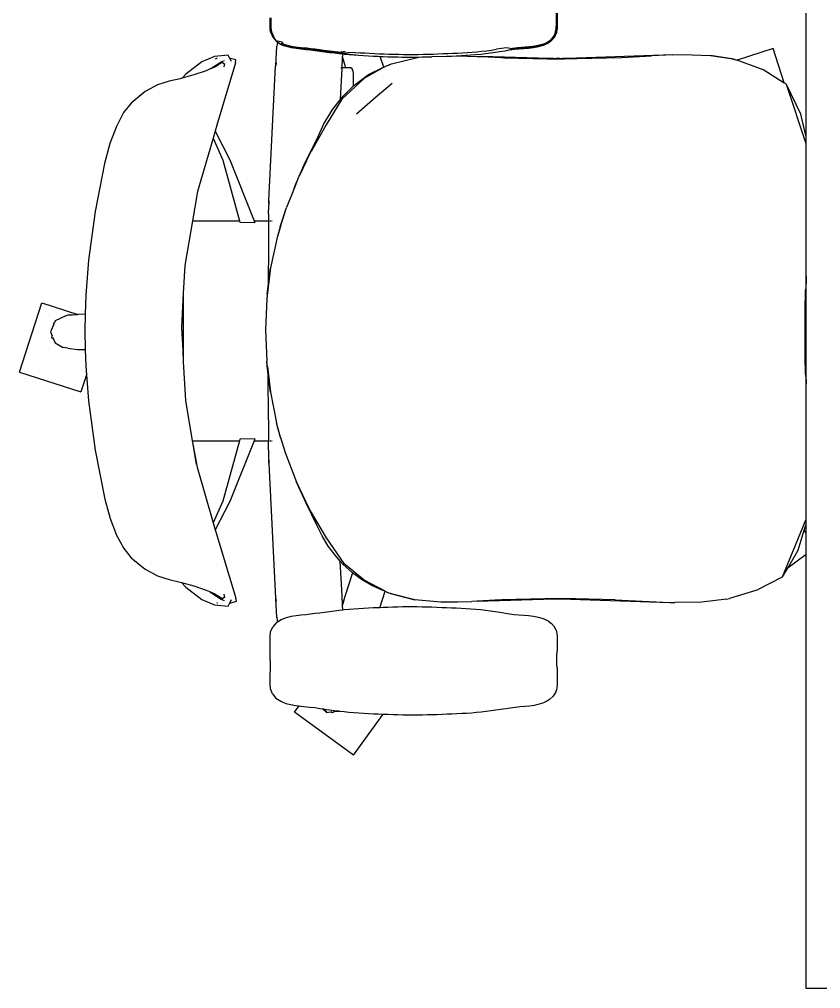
# Model space of a CAD drawing. Header units: metres. Extents: x 428 to 3974, y -4076 to 3914.
# Drawn here: x 1092.1 to 1092.801, y -3844.91 to -3844.062 of the extents above; entities that cross this region are included whole.
import ezdxf

# ---------------------------------------------------------------- set-up
doc = ezdxf.new("R2010")
doc.units = ezdxf.units.M
doc.header["$MEASUREMENT"] = 0
doc.layers.add('Edges', color=7, linetype='Continuous')

msp = doc.modelspace()

# ---------------------------------------------------------------- linework, layer by layer
at = {"layer": 'Edges'}
for p, q in [((1092.78852, -3844.16485), (1092.78852, -3843.77041)), ((1092.56988, -3844.06342), (1092.56985, -3844.05604)), ((1092.57045, -3844.05603), (1092.57048, -3844.06339)), ((1092.31938, -3844.06581), (1092.31939, -3844.06469)), ((1092.31943, -3844.06945), (1092.31938, -3844.06581)), ((1092.31939, -3844.06469), (1092.31942, -3844.06081)), ((1092.32004, -3844.06471), (1092.32002, -3844.06583)), ((1092.32002, -3844.06583), (1092.32008, -3844.06942)), ((1092.32007, -3844.06083), (1092.32004, -3844.06471)), ((1092.56983, -3844.07019), (1092.56991, -3844.06576)), ((1092.5699, -3844.06459), (1092.56988, -3844.06342)), ((1092.56991, -3844.06576), (1092.5699, -3844.06459)), ((1092.57042, -3844.07024), (1092.57052, -3844.06573)), ((1092.57048, -3844.06339), (1092.5705, -3844.06456)), ((1092.57048, -3844.06339), (1092.57062, -3844.06568)), ((1092.5705, -3844.06456), (1092.57052, -3844.06573)), ((1092.57062, -3844.06568), (1092.57052, -3844.07023)), ((1092.31995, -3844.07327), (1092.31943, -3844.06945)), ((1092.3198, -3844.07333), (1092.31943, -3844.06945)), ((1092.3198, -3844.07333), (1092.32076, -3844.07563)), ((1092.31995, -3844.07327), (1092.32175, -3844.07754)), ((1092.32008, -3844.06942), (1092.32057, -3844.07309)), ((1092.32057, -3844.07309), (1092.32227, -3844.07713)), ((1092.32076, -3844.07563), (1092.32165, -3844.07774)), ((1092.32175, -3844.07754), (1092.32463, -3844.08097)), ((1092.32463, -3844.08097), (1092.32227, -3844.07713)), ((1092.5654, -3844.07978), (1092.56747, -3844.07729)), ((1092.56571, -3844.08039), (1092.56795, -3844.0777)), ((1092.56747, -3844.07729), (1092.56827, -3844.07594)), ((1092.56881, -3844.07625), (1092.56795, -3844.0777)), ((1092.56798, -3844.0779), (1092.56881, -3844.07625)), ((1092.56827, -3844.07594), (1092.5689, -3844.07457)), ((1092.56947, -3844.0748), (1092.56881, -3844.07625)), ((1092.56881, -3844.07625), (1092.56956, -3844.07489)), ((1092.5689, -3844.07457), (1092.56983, -3844.07019)), ((1092.56947, -3844.0748), (1092.57042, -3844.07024)), ((1092.57052, -3844.07023), (1092.56956, -3844.07489)), ((1092.32165, -3844.07774), (1092.32485, -3844.0814)), ((1092.32431, -3844.10208), (1092.32514, -3844.08567)), ((1092.32463, -3844.08097), (1092.32908, -3844.08397)), ((1092.32992, -3844.08206), (1092.32463, -3844.08097)), ((1092.32485, -3844.0814), (1092.32572, -3844.08193)), ((1092.32572, -3844.08193), (1092.32514, -3844.08567)), ((1092.32572, -3844.08193), (1092.32908, -3844.08397)), ((1092.32992, -3844.08206), (1092.32908, -3844.08397)), ((1092.32908, -3844.08397), (1092.33109, -3844.08487)), ((1092.32908, -3844.08397), (1092.33097, -3844.08448)), ((1092.33112, -3844.08374), (1092.32992, -3844.08206)), ((1092.33097, -3844.08448), (1092.33112, -3844.08374)), ((1092.33097, -3844.08448), (1092.33763, -3844.0863)), ((1092.33109, -3844.08487), (1092.3334, -3844.08568)), ((1092.33112, -3844.08374), (1092.33766, -3844.08553)), ((1092.3334, -3844.08568), (1092.33776, -3844.08676)), ((1092.33766, -3844.08553), (1092.33959, -3844.08586)), ((1092.33959, -3844.08586), (1092.34151, -3844.08612)), ((1092.34151, -3844.08612), (1092.34649, -3844.08666)), ((1092.53588, -3844.08675), (1092.54243, -3844.08616)), ((1092.54243, -3844.08616), (1092.54435, -3844.08601)), ((1092.54435, -3844.08601), (1092.54627, -3844.08587)), ((1092.55129, -3844.08608), (1092.5462, -3844.08666)), ((1092.54627, -3844.08587), (1092.5513, -3844.0853)), ((1092.54983, -3844.08674), (1092.55424, -3844.08589)), ((1092.55641, -3844.08496), (1092.55129, -3844.08608)), ((1092.5513, -3844.0853), (1092.55634, -3844.08421)), ((1092.55424, -3844.08589), (1092.55857, -3844.0846)), ((1092.55634, -3844.08421), (1092.55973, -3844.08309)), ((1092.55988, -3844.08382), (1092.55641, -3844.08496)), ((1092.55857, -3844.0846), (1092.56303, -3844.08269)), ((1092.55973, -3844.08309), (1092.56296, -3844.08161)), ((1092.56315, -3844.08232), (1092.55988, -3844.08382)), ((1092.56296, -3844.08161), (1092.5654, -3844.07978)), ((1092.56564, -3844.08071), (1092.56303, -3844.08269)), ((1092.56315, -3844.08232), (1092.56571, -3844.08039)), ((1092.56798, -3844.0779), (1092.56564, -3844.08071)), ((1092.2707, -3844.09464), (1092.25973, -3844.09922)), ((1092.28256, -3844.09353), (1092.2707, -3844.09464)), ((1092.28422, -3844.0964), (1092.28256, -3844.09353)), ((1092.33958, -3844.08663), (1092.33763, -3844.0863)), ((1092.33776, -3844.08676), (1092.34207, -3844.08743)), ((1092.34152, -3844.0869), (1092.33958, -3844.08663)), ((1092.34652, -3844.08745), (1092.34152, -3844.0869)), ((1092.34207, -3844.08743), (1092.34631, -3844.08791)), ((1092.34631, -3844.08791), (1092.35052, -3844.08833)), ((1092.34649, -3844.08666), (1092.35148, -3844.08714)), ((1092.3515, -3844.08793), (1092.34652, -3844.08745)), ((1092.35052, -3844.08833), (1092.3547, -3844.08875)), ((1092.35148, -3844.08714), (1092.35495, -3844.0875)), ((1092.35496, -3844.08829), (1092.3515, -3844.08793)), ((1092.3547, -3844.08875), (1092.35885, -3844.08924)), ((1092.35495, -3844.0875), (1092.35841, -3844.08792)), ((1092.35841, -3844.08871), (1092.35496, -3844.08829)), ((1092.35841, -3844.08792), (1092.36245, -3844.08847)), ((1092.36243, -3844.08925), (1092.35841, -3844.08871)), ((1092.35885, -3844.08924), (1092.36302, -3844.0898)), ((1092.36649, -3844.08981), (1092.36243, -3844.08925)), ((1092.36245, -3844.08847), (1092.36651, -3844.08903)), ((1092.36302, -3844.0898), (1092.36721, -3844.09038)), ((1092.37383, -3844.0908), (1092.36649, -3844.08981)), ((1092.36651, -3844.08903), (1092.37386, -3844.09003)), ((1092.36721, -3844.09038), (1092.37143, -3844.09096)), ((1092.37143, -3844.09096), (1092.37567, -3844.09152)), ((1092.38121, -3844.09172), (1092.37383, -3844.0908)), ((1092.37386, -3844.09003), (1092.38124, -3844.09094)), ((1092.37567, -3844.09152), (1092.37992, -3844.09204)), ((1092.37992, -3844.09204), (1092.38277, -3844.09236)), ((1092.39357, -3844.09098), (1092.38121, -3844.09172)), ((1092.38121, -3844.09172), (1092.39696, -3844.09357)), ((1092.385, -3844.09025), (1092.38124, -3844.09094)), ((1092.38262, -3844.0956), (1092.38266, -3844.09462)), ((1092.38277, -3844.09236), (1092.38266, -3844.09462)), ((1092.38277, -3844.09236), (1092.38418, -3844.09252)), ((1092.38418, -3844.09252), (1092.38844, -3844.09294)), ((1092.38844, -3844.09294), (1092.3927, -3844.09328)), ((1092.3927, -3844.09328), (1092.39696, -3844.09357)), ((1092.39357, -3844.09098), (1092.39784, -3844.09127)), ((1092.39696, -3844.09357), (1092.40121, -3844.09382)), ((1092.39784, -3844.09127), (1092.40212, -3844.09152)), ((1092.40121, -3844.09382), (1092.40547, -3844.09405)), ((1092.40212, -3844.09152), (1092.40638, -3844.09174)), ((1092.40547, -3844.09405), (1092.40972, -3844.09426)), ((1092.40638, -3844.09174), (1092.41064, -3844.09194)), ((1092.40972, -3844.09426), (1092.41398, -3844.09444)), ((1092.41064, -3844.09194), (1092.41489, -3844.09212)), ((1092.41398, -3844.09444), (1092.41567, -3844.09451)), ((1092.41489, -3844.09212), (1092.41914, -3844.09228)), ((1092.41881, -3844.10384), (1092.41567, -3844.09451)), ((1092.41567, -3844.09451), (1092.4158, -3844.09451)), ((1092.41892, -3844.10381), (1092.4158, -3844.09451)), ((1092.4158, -3844.09451), (1092.41824, -3844.09461)), ((1092.41824, -3844.09461), (1092.42251, -3844.09476)), ((1092.41914, -3844.09228), (1092.42339, -3844.09243)), ((1092.42339, -3844.09243), (1092.42763, -3844.09256)), ((1092.42763, -3844.09256), (1092.43189, -3844.09266)), ((1092.43189, -3844.09266), (1092.43615, -3844.09273)), ((1092.43615, -3844.09273), (1092.44043, -3844.09277)), ((1092.44043, -3844.09277), (1092.44472, -3844.09276)), ((1092.44472, -3844.09276), (1092.44902, -3844.09273)), ((1092.44902, -3844.09273), (1092.45333, -3844.09265)), ((1092.45333, -3844.09265), (1092.45765, -3844.09255)), ((1092.45765, -3844.09255), (1092.46197, -3844.09242)), ((1092.46952, -3844.09449), (1092.46099, -3844.0948)), ((1092.46197, -3844.09242), (1092.46628, -3844.09227)), ((1092.46628, -3844.09227), (1092.47059, -3844.0921)), ((1092.46952, -3844.09449), (1092.47377, -3844.09433)), ((1092.47059, -3844.0921), (1092.47487, -3844.09193)), ((1092.47377, -3844.09433), (1092.47803, -3844.09416)), ((1092.47487, -3844.09193), (1092.47915, -3844.09175)), ((1092.47803, -3844.09416), (1092.48228, -3844.09397)), ((1092.47915, -3844.09175), (1092.4834, -3844.09156)), ((1092.48228, -3844.09397), (1092.48371, -3844.09389)), ((1092.4834, -3844.09156), (1092.48764, -3844.09135)), ((1092.48371, -3844.09389), (1092.48654, -3844.09375)), ((1092.48371, -3844.09389), (1092.50062, -3844.09446)), ((1092.48654, -3844.09375), (1092.49081, -3844.09352)), ((1092.48764, -3844.09135), (1092.49187, -3844.09111)), ((1092.49081, -3844.09352), (1092.49509, -3844.09325)), ((1092.49187, -3844.09111), (1092.4961, -3844.09082)), ((1092.49509, -3844.09325), (1092.49937, -3844.09292)), ((1092.4961, -3844.09082), (1092.50034, -3844.09047)), ((1092.49937, -3844.09292), (1092.50363, -3844.09249)), ((1092.50034, -3844.09047), (1092.5046, -3844.09004)), ((1092.50062, -3844.09446), (1092.50453, -3844.09465)), ((1092.50363, -3844.09249), (1092.50788, -3844.09199)), ((1092.50453, -3844.09465), (1092.52699, -3844.09574)), ((1092.56398, -3844.09638), (1092.50453, -3844.09465)), ((1092.5046, -3844.09004), (1092.50889, -3844.08954)), ((1092.50788, -3844.09199), (1092.51211, -3844.09142)), ((1092.50889, -3844.08954), (1092.5132, -3844.08896)), ((1092.51211, -3844.09142), (1092.51632, -3844.09081)), ((1092.5132, -3844.08896), (1092.51753, -3844.08831)), ((1092.51632, -3844.09081), (1092.52051, -3844.09018)), ((1092.52624, -3844.08695), (1092.51753, -3844.08831)), ((1092.52051, -3844.09018), (1092.52469, -3844.08953)), ((1092.52469, -3844.08953), (1092.52935, -3844.08836)), ((1092.52469, -3844.08953), (1092.52884, -3844.08889)), ((1092.52935, -3844.08758), (1092.52624, -3844.08695)), ((1092.52884, -3844.08889), (1092.53299, -3844.08832)), ((1092.52935, -3844.08758), (1092.53588, -3844.08675)), ((1092.53585, -3844.08753), (1092.52935, -3844.08836)), ((1092.53299, -3844.08832), (1092.53715, -3844.08788)), ((1092.54237, -3844.08694), (1092.53585, -3844.08753)), ((1092.53715, -3844.08788), (1092.54132, -3844.08752)), ((1092.54132, -3844.08752), (1092.54552, -3844.08721)), ((1092.54429, -3844.0868), (1092.54237, -3844.08694)), ((1092.5462, -3844.08666), (1092.54429, -3844.0868)), ((1092.54552, -3844.08721), (1092.54983, -3844.08674)), ((1092.67179, -3844.09309), (1092.5789, -3844.09642)), ((1092.62681, -3844.09545), (1092.65325, -3844.09401)), ((1092.67179, -3844.09309), (1092.65325, -3844.09401)), ((1092.67179, -3844.09309), (1092.68068, -3844.0929)), ((1092.68068, -3844.0929), (1092.70468, -3844.0937)), ((1092.7251, -3844.09706), (1092.70468, -3844.0937)), ((1092.70468, -3844.0937), (1092.72255, -3844.09638)), ((1092.75955, -3844.08753), (1092.72819, -3844.09773)), ((1092.76934, -3844.11762), (1092.75955, -3844.08753)), ((1092.25973, -3844.09922), (1092.24567, -3844.11002)), ((1092.26757, -3844.10521), (1092.27188, -3844.10214)), ((1092.26757, -3844.10521), (1092.2716, -3844.10253)), ((1092.27121, -3844.1031), (1092.26799, -3844.10503)), ((1092.27121, -3844.1031), (1092.27068, -3844.10385)), ((1092.27667, -3844.09982), (1092.27121, -3844.1031)), ((1092.27245, -3844.0964), (1092.27131, -3844.09688)), ((1092.2716, -3844.10253), (1092.27643, -3844.09932)), ((1092.27188, -3844.10214), (1092.2716, -3844.10253)), ((1092.27677, -3844.10002), (1092.27185, -3844.10334)), ((1092.27316, -3844.0964), (1092.27245, -3844.0964)), ((1092.28908, -3844.10002), (1092.27271, -3844.15474)), ((1092.27643, -3844.09932), (1092.27956, -3844.09808)), ((1092.27643, -3844.09932), (1092.27698, -3844.09963)), ((1092.27667, -3844.09982), (1092.2768, -3844.09976)), ((1092.27698, -3844.09963), (1092.2768, -3844.09976)), ((1092.27698, -3844.09963), (1092.27935, -3844.1009)), ((1092.27935, -3844.1009), (1092.27892, -3844.1036)), ((1092.28476, -3844.0964), (1092.28422, -3844.0964)), ((1092.28534, -3844.09834), (1092.28422, -3844.0964)), ((1092.28937, -3844.09752), (1092.28476, -3844.0964)), ((1092.28544, -3844.09909), (1092.28534, -3844.09834)), ((1092.28908, -3844.10002), (1092.28937, -3844.09752)), ((1092.31827, -3844.22053), (1092.32423, -3844.10266)), ((1092.32431, -3844.10208), (1092.32423, -3844.10266)), ((1092.32426, -3844.10306), (1092.32431, -3844.10208)), ((1092.32457, -3844.1008), (1092.32438, -3844.10216)), ((1092.32459, -3844.10012), (1092.32442, -3844.1013)), ((1092.3823, -3844.10437), (1092.38262, -3844.0956)), ((1092.38238, -3844.09482), (1092.38262, -3844.0956)), ((1092.38262, -3844.0956), (1092.38533, -3844.10428)), ((1092.42149, -3844.10271), (1092.42013, -3844.10347)), ((1092.42149, -3844.10271), (1092.42307, -3844.10204)), ((1092.42251, -3844.09476), (1092.42678, -3844.09489)), ((1092.42307, -3844.10204), (1092.42378, -3844.10165)), ((1092.42307, -3844.10204), (1092.4235, -3844.10186)), ((1092.4235, -3844.10186), (1092.42412, -3844.10159)), ((1092.4235, -3844.10186), (1092.42378, -3844.10165)), ((1092.42378, -3844.10165), (1092.42572, -3844.10091)), ((1092.42378, -3844.10165), (1092.42412, -3844.10159)), ((1092.42412, -3844.10159), (1092.42572, -3844.10091)), ((1092.42572, -3844.10091), (1092.44962, -3844.09507)), ((1092.42678, -3844.09489), (1092.43105, -3844.095)), ((1092.43105, -3844.095), (1092.43533, -3844.09508)), ((1092.43533, -3844.09508), (1092.4396, -3844.09512)), ((1092.4396, -3844.09512), (1092.44388, -3844.09512)), ((1092.44388, -3844.09512), (1092.44816, -3844.09509)), ((1092.44816, -3844.09509), (1092.44962, -3844.09507)), ((1092.44962, -3844.09507), (1092.45244, -3844.09503)), ((1092.45244, -3844.09503), (1092.45672, -3844.09493)), ((1092.45672, -3844.09493), (1092.46099, -3844.0948)), ((1092.52458, -3844.09578), (1092.56157, -3844.09652)), ((1092.56157, -3844.09652), (1092.57475, -3844.09678)), ((1092.56157, -3844.09652), (1092.5712, -3844.09659)), ((1092.56398, -3844.09638), (1092.56414, -3844.09638)), ((1092.56414, -3844.09638), (1092.5698, -3844.09638)), ((1092.56738, -3844.09648), (1092.56414, -3844.09638)), ((1092.56738, -3844.09648), (1092.57277, -3844.09641)), ((1092.5712, -3844.09659), (1092.56738, -3844.09648)), ((1092.57277, -3844.09641), (1092.5698, -3844.09638)), ((1092.5712, -3844.09659), (1092.57357, -3844.09661)), ((1092.57277, -3844.09641), (1092.57535, -3844.09638)), ((1092.57759, -3844.09646), (1092.57357, -3844.09661)), ((1092.57357, -3844.09661), (1092.57696, -3844.09663)), ((1092.57475, -3844.09678), (1092.62709, -3844.09558)), ((1092.57535, -3844.09638), (1092.57874, -3844.09641)), ((1092.57759, -3844.09646), (1092.57535, -3844.09638)), ((1092.57874, -3844.09641), (1092.57759, -3844.09646)), ((1092.57874, -3844.09641), (1092.5789, -3844.09642)), ((1092.72255, -3844.09638), (1092.72819, -3844.09773)), ((1092.7251, -3844.09706), (1092.72819, -3844.09773)), ((1092.72819, -3844.09773), (1092.72929, -3844.098)), ((1092.72929, -3844.098), (1092.75138, -3844.10635)), ((1092.24567, -3844.11002), (1092.24231, -3844.11354)), ((1092.25252, -3844.11077), (1092.24231, -3844.11354)), ((1092.26335, -3844.10707), (1092.25252, -3844.11077)), ((1092.26757, -3844.10521), (1092.26335, -3844.10707)), ((1092.26799, -3844.10503), (1092.26757, -3844.10521)), ((1092.27068, -3844.10385), (1092.26799, -3844.10503)), ((1092.27185, -3844.10334), (1092.27068, -3844.10385)), ((1092.38089, -3844.13228), (1092.38229, -3844.1047)), ((1092.38134, -3844.10437), (1092.3817, -3844.10437)), ((1092.38206, -3844.10437), (1092.3823, -3844.10437)), ((1092.38229, -3844.1047), (1092.3823, -3844.10437)), ((1092.38536, -3844.10437), (1092.3823, -3844.10437)), ((1092.38533, -3844.10428), (1092.38536, -3844.10437)), ((1092.38724, -3844.10437), (1092.38536, -3844.10437)), ((1092.38536, -3844.10437), (1092.38539, -3844.10445)), ((1092.38989, -3844.10445), (1092.38724, -3844.10437)), ((1092.39114, -3844.10543), (1092.38989, -3844.10445)), ((1092.39201, -3844.10729), (1092.39114, -3844.10543)), ((1092.39233, -3844.10967), (1092.39201, -3844.10729)), ((1092.39232, -3844.11206), (1092.39233, -3844.10967)), ((1092.39369, -3844.11902), (1092.40546, -3844.11042)), ((1092.42013, -3844.10347), (1092.4021, -3844.1135)), ((1092.40546, -3844.11042), (1092.41848, -3844.10391)), ((1092.41848, -3844.10391), (1092.41881, -3844.10384)), ((1092.41881, -3844.10384), (1092.41892, -3844.10381)), ((1092.41892, -3844.10381), (1092.42013, -3844.10347)), ((1092.75138, -3844.10635), (1092.76934, -3844.11762)), ((1092.22093, -3844.11949), (1092.21, -3844.12533)), ((1092.23096, -3844.11625), (1092.22093, -3844.11949)), ((1092.2406, -3844.114), (1092.23096, -3844.11625)), ((1092.24231, -3844.11354), (1092.2406, -3844.114)), ((1092.4021, -3844.1135), (1092.38216, -3844.13205)), ((1092.39232, -3844.12037), (1092.39232, -3844.11206)), ((1092.39232, -3844.12037), (1092.39369, -3844.11902)), ((1092.42629, -3844.11813), (1092.41135, -3844.13064)), ((1092.76934, -3844.11762), (1092.77122, -3844.11881)), ((1092.77133, -3844.11911), (1092.77122, -3844.11881)), ((1092.78852, -3844.17091), (1092.77133, -3844.11911)), ((1092.78366, -3844.1452), (1092.77133, -3844.11911)), ((1092.21, -3844.12533), (1092.19768, -3844.13535)), ((1092.38324, -3844.12928), (1092.39232, -3844.12037)), ((1092.19768, -3844.13535), (1092.19115, -3844.14369)), ((1092.38216, -3844.13205), (1092.36829, -3844.15447)), ((1092.3742, -3844.14079), (1092.38089, -3844.13228)), ((1092.38089, -3844.13228), (1092.38324, -3844.12928)), ((1092.41135, -3844.13064), (1092.39491, -3844.145)), ((1092.19115, -3844.14369), (1092.18481, -3844.15578)), ((1092.36645, -3844.15353), (1092.3742, -3844.14079)), ((1092.78852, -3844.16485), (1092.78366, -3844.1452)), ((1092.3602, -3844.16713), (1092.36645, -3844.15353)), ((1092.18481, -3844.15578), (1092.17909, -3844.17086)), ((1092.27119, -3844.16001), (1092.26944, -3844.16607)), ((1092.27271, -3844.15474), (1092.27119, -3844.16001)), ((1092.27119, -3844.16001), (1092.28402, -3844.18502)), ((1092.36829, -3844.15447), (1092.35537, -3844.17767)), ((1092.17909, -3844.17086), (1092.17444, -3844.18818)), ((1092.26944, -3844.16607), (1092.25596, -3844.21287)), ((1092.26944, -3844.16607), (1092.278, -3844.18534)), ((1092.35034, -3844.18674), (1092.3602, -3844.16713)), ((1092.78852, -3844.17091), (1092.78852, -3844.16485)), ((1092.78852, -3844.2868), (1092.78852, -3844.17091)), ((1092.35124, -3844.18601), (1092.35537, -3844.17767)), ((1092.35132, -3844.1856), (1092.35537, -3844.17767)), ((1092.278, -3844.18534), (1092.29253, -3844.23844)), ((1092.28402, -3844.18502), (1092.30541, -3844.23845)), ((1092.3448, -3844.19941), (1092.35132, -3844.1856)), ((1092.35124, -3844.18601), (1092.3448, -3844.19941)), ((1092.3448, -3844.19941), (1092.35034, -3844.18674)), ((1092.17444, -3844.18818), (1092.16623, -3844.23022)), ((1092.34276, -3844.20407), (1092.34029, -3844.21023)), ((1092.34156, -3844.20682), (1092.34276, -3844.20407)), ((1092.34368, -3844.20178), (1092.34276, -3844.20407)), ((1092.34368, -3844.20178), (1092.3448, -3844.19941)), ((1092.25596, -3844.21287), (1092.25152, -3844.23844)), ((1092.34029, -3844.21023), (1092.33361, -3844.22689)), ((1092.34029, -3844.21023), (1092.34156, -3844.20682)), ((1092.31826, -3844.22091), (1092.31813, -3844.22351)), ((1092.31819, -3844.22334), (1092.31826, -3844.22091)), ((1092.31826, -3844.22091), (1092.31827, -3844.22077)), ((1092.31827, -3844.22053), (1092.31827, -3844.22077)), ((1092.16623, -3844.23022), (1092.16038, -3844.27273)), ((1092.31799, -3844.23233), (1092.31802, -3844.2293)), ((1092.31804, -3844.22783), (1092.31802, -3844.2293)), ((1092.31806, -3844.22638), (1092.31804, -3844.22783)), ((1092.31809, -3844.22497), (1092.31806, -3844.22638)), ((1092.31813, -3844.22351), (1092.31809, -3844.22497)), ((1092.32812, -3844.2437), (1092.33361, -3844.22689)), ((1092.32834, -3844.24334), (1092.33361, -3844.22689)), ((1092.25152, -3844.23844), (1092.24472, -3844.27756)), ((1092.25152, -3844.23844), (1092.29253, -3844.23844)), ((1092.29253, -3844.23844), (1092.29285, -3844.23963)), ((1092.30541, -3844.23845), (1092.30599, -3844.23991)), ((1092.30541, -3844.23845), (1092.31795, -3844.23845)), ((1092.31795, -3844.23845), (1092.3179, -3844.24613)), ((1092.31799, -3844.23233), (1092.31795, -3844.23845)), ((1092.31795, -3844.23845), (1092.318, -3844.23845)), ((1092.31805, -3844.23845), (1092.31813, -3844.23845)), ((1092.31818, -3844.23845), (1092.31826, -3844.23845)), ((1092.31831, -3844.23845), (1092.31888, -3844.23845)), ((1092.31935, -3844.23845), (1092.32018, -3844.23845)), ((1092.32086, -3844.23845), (1092.32111, -3844.23845)), ((1092.29285, -3844.23963), (1092.30599, -3844.23991)), ((1092.3179, -3844.24613), (1092.31783, -3844.25878)), ((1092.32834, -3844.24334), (1092.32558, -3844.25287)), ((1092.32812, -3844.2437), (1092.32558, -3844.25287)), ((1092.32558, -3844.25287), (1092.31981, -3844.27958)), ((1092.31783, -3844.25878), (1092.31773, -3844.29562)), ((1092.16038, -3844.27273), (1092.15798, -3844.30353)), ((1092.24472, -3844.27756), (1092.24342, -3844.30161)), ((1092.31981, -3844.27958), (1092.31679, -3844.30367)), ((1092.31773, -3844.29562), (1092.31981, -3844.27958)), ((1092.7885, -3844.28695), (1092.78814, -3844.29657)), ((1092.7885, -3844.28695), (1092.78852, -3844.2868)), ((1092.78852, -3844.28991), (1092.7885, -3844.28695)), ((1092.31682, -3844.30264), (1092.31773, -3844.29562)), ((1092.78852, -3844.29132), (1092.78797, -3844.30092)), ((1092.78814, -3844.29657), (1092.78801, -3844.29879)), ((1092.78852, -3844.28991), (1092.78814, -3844.29657)), ((1092.78852, -3844.29132), (1092.78852, -3844.28991)), ((1092.78852, -3844.37962), (1092.78852, -3844.29132)), ((1092.15798, -3844.30353), (1092.15755, -3844.32012)), ((1092.24342, -3844.30161), (1092.24245, -3844.31948)), ((1092.24342, -3844.30161), (1092.24342, -3844.31947)), ((1092.31645, -3844.30669), (1092.3154, -3844.33395)), ((1092.31682, -3844.30264), (1092.31645, -3844.30669)), ((1092.31679, -3844.30367), (1092.31645, -3844.30669)), ((1092.78801, -3844.29879), (1092.78766, -3844.30486)), ((1092.78766, -3844.30486), (1092.78766, -3844.3085)), ((1092.7878, -3844.30521), (1092.78766, -3844.3085)), ((1092.7878, -3844.30521), (1092.78776, -3844.36617)), ((1092.78801, -3844.29879), (1092.7878, -3844.30383)), ((1092.78797, -3844.30092), (1092.7878, -3844.30383)), ((1092.7878, -3844.30521), (1092.78797, -3844.30092)), ((1092.7878, -3844.30383), (1092.7878, -3844.30521)), ((1092.78797, -3844.30092), (1092.78801, -3844.29879)), ((1092.09997, -3844.37076), (1092.11966, -3844.31007)), ((1092.11966, -3844.31007), (1092.15106, -3844.32026)), ((1092.78765, -3844.36377), (1092.78766, -3844.3085)), ((1092.14074, -3844.32167), (1092.13129, -3844.32607)), ((1092.14083, -3844.32166), (1092.14074, -3844.32167)), ((1092.14083, -3844.32166), (1092.14088, -3844.32163)), ((1092.14238, -3844.32106), (1092.14088, -3844.32163)), ((1092.14641, -3844.32088), (1092.14238, -3844.32106)), ((1092.15083, -3844.32027), (1092.14641, -3844.32088)), ((1092.151, -3844.32067), (1092.14641, -3844.32088)), ((1092.15106, -3844.32026), (1092.15083, -3844.32027)), ((1092.15106, -3844.32026), (1092.15109, -3844.32027)), ((1092.15755, -3844.32012), (1092.15109, -3844.32027)), ((1092.15226, -3844.32065), (1092.15229, -3844.32066)), ((1092.15755, -3844.32012), (1092.15718, -3844.33435)), ((1092.24245, -3844.31958), (1092.24178, -3844.33198)), ((1092.24342, -3844.31947), (1092.24245, -3844.31948)), ((1092.24245, -3844.31948), (1092.24245, -3844.31958)), ((1092.24342, -3844.31957), (1092.24245, -3844.31958)), ((1092.24342, -3844.31947), (1092.24342, -3844.31957)), ((1092.24342, -3844.31957), (1092.24342, -3844.35174)), ((1092.13003, -3844.32899), (1092.12714, -3844.33564)), ((1092.13003, -3844.32899), (1092.13019, -3844.32783)), ((1092.13019, -3844.32783), (1092.13063, -3844.32759)), ((1092.13063, -3844.32759), (1092.13053, -3844.32783)), ((1092.13129, -3844.32607), (1092.13063, -3844.32759)), ((1092.24178, -3844.33198), (1092.24287, -3844.35173)), ((1092.12714, -3844.33564), (1092.12861, -3844.33901)), ((1092.12837, -3844.3407), (1092.12861, -3844.33901)), ((1092.12933, -3844.34067), (1092.12934, -3844.3407)), ((1092.15718, -3844.33435), (1092.15762, -3844.35114)), ((1092.3154, -3844.33395), (1092.31652, -3844.36125)), ((1092.12992, -3844.34204), (1092.12837, -3844.3407)), ((1092.12973, -3844.3416), (1092.12992, -3844.34204)), ((1092.12992, -3844.34204), (1092.1313, -3844.34521)), ((1092.1313, -3844.34521), (1092.13837, -3844.34933)), ((1092.14236, -3844.34995), (1092.13837, -3844.34933)), ((1092.14236, -3844.34995), (1092.15084, -3844.351)), ((1092.15084, -3844.351), (1092.15762, -3844.35114)), ((1092.15762, -3844.35114), (1092.15798, -3844.36519)), ((1092.24287, -3844.35173), (1092.24342, -3844.35174)), ((1092.24287, -3844.35173), (1092.24342, -3844.3618)), ((1092.24342, -3844.35174), (1092.24342, -3844.3618)), ((1092.15798, -3844.36519), (1092.1586, -3844.3731)), ((1092.24342, -3844.3618), (1092.24529, -3844.3958)), ((1092.3169, -3844.36576), (1092.31652, -3844.36125)), ((1092.31701, -3844.36596), (1092.31652, -3844.36125)), ((1092.31772, -3844.37226), (1092.3169, -3844.36576)), ((1092.31701, -3844.36596), (1092.31975, -3844.38834)), ((1092.78776, -3844.36617), (1092.78765, -3844.36377)), ((1092.78765, -3844.36377), (1092.78765, -3844.36731)), ((1092.09997, -3844.37076), (1092.1537, -3844.38819)), ((1092.1586, -3844.3731), (1092.1537, -3844.38819)), ((1092.1586, -3844.3731), (1092.16038, -3844.396)), ((1092.31975, -3844.38834), (1092.31772, -3844.37226)), ((1092.31783, -3844.41255), (1092.31772, -3844.37226)), ((1092.78765, -3844.36731), (1092.78797, -3844.37249)), ((1092.78776, -3844.36754), (1092.78776, -3844.36617)), ((1092.78792, -3844.37007), (1092.78776, -3844.36617)), ((1092.78776, -3844.36754), (1092.78797, -3844.37249)), ((1092.78776, -3844.36754), (1092.78792, -3844.37007)), ((1092.78792, -3844.37007), (1092.78852, -3844.37962)), ((1092.78797, -3844.37249), (1092.78792, -3844.37007)), ((1092.78797, -3844.37249), (1092.78852, -3844.3811)), ((1092.78852, -3844.3811), (1092.78852, -3844.37962)), ((1092.78852, -3844.49945), (1092.78852, -3844.3811)), ((1092.31975, -3844.38834), (1092.32507, -3844.41508)), ((1092.16038, -3844.396), (1092.16636, -3844.43924)), ((1092.24529, -3844.3958), (1092.25109, -3844.43086)), ((1092.31783, -3844.41255), (1092.3179, -3844.42521)), ((1092.32826, -3844.42726), (1092.32507, -3844.41508)), ((1092.32886, -3844.42904), (1092.32507, -3844.41508)), ((1092.3179, -3844.42521), (1092.31794, -3844.43085)), ((1092.25109, -3844.43086), (1092.29246, -3844.43086)), ((1092.25109, -3844.43086), (1092.25161, -3844.43403)), ((1092.29246, -3844.43086), (1092.278, -3844.48373)), ((1092.30531, -3844.43085), (1092.28402, -3844.48405)), ((1092.29285, -3844.42944), (1092.29246, -3844.43086)), ((1092.30599, -3844.42916), (1092.29285, -3844.42944)), ((1092.30599, -3844.42916), (1092.30531, -3844.43085)), ((1092.30531, -3844.43085), (1092.31794, -3844.43085)), ((1092.31794, -3844.43085), (1092.31798, -3844.43085)), ((1092.31799, -3844.43901), (1092.31794, -3844.43085)), ((1092.31806, -3844.43085), (1092.31811, -3844.43085)), ((1092.31818, -3844.43085), (1092.31879, -3844.43085)), ((1092.31937, -3844.43085), (1092.32018, -3844.43085)), ((1092.32096, -3844.43085), (1092.3211, -3844.43085)), ((1092.32826, -3844.42726), (1092.33256, -3844.44129)), ((1092.32886, -3844.42904), (1092.33256, -3844.44129)), ((1092.16636, -3844.43924), (1092.17476, -3844.48198)), ((1092.25161, -3844.43403), (1092.25564, -3844.4541)), ((1092.25161, -3844.43403), (1092.25454, -3844.4517)), ((1092.31799, -3844.43901), (1092.31802, -3844.44203)), ((1092.31802, -3844.44203), (1092.31804, -3844.4435)), ((1092.33256, -3844.44129), (1092.34244, -3844.46723)), ((1092.31804, -3844.4435), (1092.31806, -3844.44495)), ((1092.31806, -3844.44495), (1092.31809, -3844.44637)), ((1092.31809, -3844.44637), (1092.31813, -3844.44783)), ((1092.31813, -3844.44783), (1092.31826, -3844.45043)), ((1092.31826, -3844.45043), (1092.31819, -3844.44799)), ((1092.31826, -3844.45043), (1092.31827, -3844.45057)), ((1092.31827, -3844.45057), (1092.31827, -3844.4508)), ((1092.31827, -3844.4508), (1092.32423, -3844.56867)), ((1092.25564, -3844.4541), (1092.26956, -3844.50273)), ((1092.34244, -3844.46723), (1092.35029, -3844.48386)), ((1092.34945, -3844.48229), (1092.34244, -3844.46723)), ((1092.17476, -3844.48198), (1092.17941, -3844.49884)), ((1092.278, -3844.48373), (1092.26956, -3844.50273)), ((1092.28402, -3844.48405), (1092.2713, -3844.50883)), ((1092.3506, -3844.48498), (1092.34945, -3844.48229)), ((1092.35031, -3844.48413), (1092.34945, -3844.48229)), ((1092.35029, -3844.48386), (1092.35444, -3844.49214)), ((1092.35031, -3844.48413), (1092.35444, -3844.49214)), ((1092.3602, -3844.50472), (1092.3506, -3844.48498)), ((1092.35444, -3844.49214), (1092.36833, -3844.51583)), ((1092.17941, -3844.49884), (1092.18506, -3844.5135)), ((1092.76774, -3844.55006), (1092.78852, -3844.49945)), ((1092.78852, -3844.5038), (1092.78852, -3844.49945)), ((1092.26956, -3844.50273), (1092.2713, -3844.50883)), ((1092.2713, -3844.50883), (1092.27179, -3844.51052)), ((1092.36482, -3844.51415), (1092.3602, -3844.50472)), ((1092.78132, -3844.52668), (1092.78679, -3844.50929)), ((1092.78679, -3844.50929), (1092.78852, -3844.5038)), ((1092.78852, -3844.51167), (1092.78679, -3844.50929)), ((1092.78852, -3844.51167), (1092.78852, -3844.5038)), ((1092.18506, -3844.5135), (1092.19129, -3844.52525)), ((1092.27179, -3844.51052), (1092.28935, -3844.56878)), ((1092.37026, -3844.52307), (1092.36482, -3844.51415)), ((1092.36833, -3844.51583), (1092.38377, -3844.53835)), ((1092.78852, -3844.53018), (1092.78852, -3844.51167)), ((1092.19129, -3844.52525), (1092.19769, -3844.53337)), ((1092.37647, -3844.53144), (1092.37026, -3844.52307)), ((1092.77259, -3844.54176), (1092.78132, -3844.52668)), ((1092.19769, -3844.53337), (1092.21002, -3844.54339)), ((1092.38075, -3844.53621), (1092.37647, -3844.53144)), ((1092.77259, -3844.54176), (1092.78852, -3844.53018)), ((1092.78852, -3844.91041), (1092.78852, -3844.53018)), ((1092.21002, -3844.54339), (1092.22096, -3844.54923)), ((1092.38229, -3844.56663), (1092.38075, -3844.53621)), ((1092.38341, -3844.53918), (1092.38075, -3844.53621)), ((1092.39107, -3844.54621), (1092.38341, -3844.53918)), ((1092.4016, -3844.55295), (1092.38377, -3844.53835)), ((1092.76774, -3844.55006), (1092.77259, -3844.54176)), ((1092.22096, -3844.54923), (1092.23099, -3844.55247)), ((1092.23099, -3844.55247), (1092.24063, -3844.5547)), ((1092.39139, -3844.54645), (1092.38482, -3844.56732)), ((1092.39139, -3844.54645), (1092.39107, -3844.54621)), ((1092.39942, -3844.55243), (1092.39139, -3844.54645)), ((1092.40842, -3844.55773), (1092.39942, -3844.55243)), ((1092.7676, -3844.55038), (1092.7454, -3844.5618)), ((1092.7676, -3844.55038), (1092.76774, -3844.55006)), ((1092.24063, -3844.5547), (1092.24182, -3844.55502)), ((1092.24182, -3844.55502), (1092.24567, -3844.55905)), ((1092.24182, -3844.55502), (1092.25256, -3844.55792)), ((1092.24567, -3844.55905), (1092.25973, -3844.56985)), ((1092.25256, -3844.55792), (1092.26342, -3844.56162)), ((1092.42014, -3844.56257), (1092.4016, -3844.55295)), ((1092.41802, -3844.56202), (1092.40842, -3844.55773)), ((1092.26342, -3844.56162), (1092.2664, -3844.56293)), ((1092.26653, -3844.56316), (1092.2664, -3844.56293)), ((1092.2664, -3844.56293), (1092.27027, -3844.56463)), ((1092.27188, -3844.56693), (1092.26653, -3844.56316)), ((1092.26653, -3844.56316), (1092.27121, -3844.56597)), ((1092.2716, -3844.56654), (1092.26653, -3844.56316)), ((1092.27027, -3844.56463), (1092.27121, -3844.56597)), ((1092.27027, -3844.56463), (1092.27199, -3844.56539)), ((1092.27121, -3844.56597), (1092.27698, -3844.56944)), ((1092.2716, -3844.56654), (1092.27188, -3844.56693)), ((1092.27643, -3844.56974), (1092.2716, -3844.56654)), ((1092.27199, -3844.56539), (1092.27704, -3844.56878)), ((1092.27698, -3844.56944), (1092.27643, -3844.56974)), ((1092.27713, -3844.56928), (1092.27659, -3844.56907)), ((1092.27935, -3844.56817), (1092.27698, -3844.56944)), ((1092.27886, -3844.56513), (1092.27935, -3844.56817)), ((1092.28982, -3844.57142), (1092.28935, -3844.56878)), ((1092.32423, -3844.56867), (1092.32431, -3844.56926)), ((1092.32431, -3844.56926), (1092.32426, -3844.56827)), ((1092.32514, -3844.58567), (1092.32431, -3844.56926)), ((1092.32438, -3844.56917), (1092.32457, -3844.57054)), ((1092.38258, -3844.57452), (1092.38229, -3844.56663)), ((1092.38482, -3844.56732), (1092.38258, -3844.57452)), ((1092.41532, -3844.57699), (1092.42014, -3844.56257)), ((1092.42014, -3844.56257), (1092.41802, -3844.56202)), ((1092.42014, -3844.56257), (1092.42275, -3844.56392)), ((1092.42459, -3844.56448), (1092.42275, -3844.56392)), ((1092.4265, -3844.56528), (1092.42275, -3844.56392)), ((1092.42459, -3844.56448), (1092.44602, -3844.57011)), ((1092.44602, -3844.57011), (1092.4265, -3844.56528)), ((1092.50058, -3844.57124), (1092.5684, -3844.56925)), ((1092.55989, -3844.56926), (1092.52197, -3844.57001)), ((1092.57155, -3844.56903), (1092.55989, -3844.56926)), ((1092.56246, -3844.56926), (1092.55989, -3844.56926)), ((1092.57112, -3844.56917), (1092.56246, -3844.56926)), ((1092.5684, -3844.56925), (1092.57112, -3844.56917)), ((1092.57344, -3844.56924), (1092.5684, -3844.56925)), ((1092.57112, -3844.56917), (1092.57137, -3844.56917)), ((1092.57769, -3844.56924), (1092.57137, -3844.56917)), ((1092.57137, -3844.56917), (1092.57344, -3844.56924)), ((1092.5813, -3844.56922), (1092.57155, -3844.56903)), ((1092.57344, -3844.56924), (1092.66904, -3844.57233)), ((1092.57769, -3844.56924), (1092.57793, -3844.56924)), ((1092.57793, -3844.56924), (1092.5813, -3844.56922)), ((1092.58698, -3844.56933), (1092.57793, -3844.56924)), ((1092.58698, -3844.56933), (1092.5813, -3844.56922)), ((1092.62139, -3844.57002), (1092.58698, -3844.56933)), ((1092.71861, -3844.56945), (1092.69719, -3844.57203)), ((1092.71861, -3844.56945), (1092.72145, -3844.56889)), ((1092.7454, -3844.5618), (1092.72145, -3844.56889)), ((1092.25973, -3844.56985), (1092.2707, -3844.57443)), ((1092.2707, -3844.57443), (1092.28256, -3844.57554)), ((1092.27275, -3844.57257), (1092.27303, -3844.57269)), ((1092.27303, -3844.57269), (1092.27319, -3844.57269)), ((1092.27956, -3844.57099), (1092.27643, -3844.56974)), ((1092.28256, -3844.57554), (1092.28421, -3844.57269)), ((1092.28421, -3844.57269), (1092.28534, -3844.57073)), ((1092.28421, -3844.57269), (1092.28534, -3844.57269)), ((1092.28534, -3844.57073), (1092.28545, -3844.56985)), ((1092.28534, -3844.57269), (1092.28982, -3844.57142)), ((1092.32442, -3844.57003), (1092.32459, -3844.57122)), ((1092.38258, -3844.57452), (1092.38234, -3844.57528)), ((1092.38266, -3844.57671), (1092.38258, -3844.57452)), ((1092.38266, -3844.57671), (1092.38278, -3844.57912)), ((1092.3927, -3844.5782), (1092.38844, -3844.57854)), ((1092.39696, -3844.57792), (1092.3927, -3844.5782)), ((1092.40121, -3844.57766), (1092.39696, -3844.57792)), ((1092.40547, -3844.57743), (1092.40121, -3844.57766)), ((1092.40972, -3844.57722), (1092.40547, -3844.57743)), ((1092.41398, -3844.57704), (1092.40972, -3844.57722)), ((1092.41532, -3844.57699), (1092.41398, -3844.57704)), ((1092.41824, -3844.57687), (1092.41532, -3844.57699)), ((1092.42251, -3844.57673), (1092.41824, -3844.57687)), ((1092.42678, -3844.57659), (1092.42251, -3844.57673)), ((1092.43105, -3844.57648), (1092.42678, -3844.57659)), ((1092.43533, -3844.5764), (1092.43105, -3844.57648)), ((1092.4396, -3844.57636), (1092.43533, -3844.5764)), ((1092.44388, -3844.57636), (1092.4396, -3844.57636)), ((1092.44816, -3844.57639), (1092.44388, -3844.57636)), ((1092.46885, -3844.57207), (1092.44602, -3844.57011)), ((1092.45244, -3844.57645), (1092.44816, -3844.57639)), ((1092.45672, -3844.57655), (1092.45244, -3844.57645)), ((1092.46099, -3844.57668), (1092.45672, -3844.57655)), ((1092.46952, -3844.57699), (1092.46099, -3844.57668)), ((1092.47334, -3844.57199), (1092.46885, -3844.57207)), ((1092.47075, -3844.57211), (1092.46885, -3844.57207)), ((1092.47377, -3844.57715), (1092.46952, -3844.57699)), ((1092.47075, -3844.57211), (1092.4959, -3844.57148)), ((1092.47334, -3844.57199), (1092.4959, -3844.57148)), ((1092.47803, -3844.57732), (1092.47377, -3844.57715)), ((1092.48228, -3844.57752), (1092.47803, -3844.57732)), ((1092.48654, -3844.57773), (1092.48228, -3844.57752)), ((1092.49081, -3844.57796), (1092.48654, -3844.57773)), ((1092.49509, -3844.57823), (1092.49081, -3844.57796)), ((1092.50058, -3844.57124), (1092.4959, -3844.57148)), ((1092.5214, -3844.57018), (1092.50058, -3844.57124)), ((1092.62113, -3844.57015), (1092.66904, -3844.57233)), ((1092.66904, -3844.57233), (1092.67357, -3844.57244)), ((1092.69719, -3844.57203), (1092.67357, -3844.57244)), ((1092.32514, -3844.58567), (1092.32574, -3844.58954)), ((1092.33109, -3844.58662), (1092.32908, -3844.58751)), ((1092.3334, -3844.5858), (1092.33109, -3844.58662)), ((1092.33776, -3844.58472), (1092.3334, -3844.5858)), ((1092.34207, -3844.58405), (1092.33776, -3844.58472)), ((1092.34631, -3844.58357), (1092.34207, -3844.58405)), ((1092.35052, -3844.58315), (1092.34631, -3844.58357)), ((1092.3547, -3844.58274), (1092.35052, -3844.58315)), ((1092.35885, -3844.58224), (1092.3547, -3844.58274)), ((1092.36302, -3844.58168), (1092.35885, -3844.58224)), ((1092.36721, -3844.5811), (1092.36302, -3844.58168)), ((1092.37143, -3844.58052), (1092.36721, -3844.5811)), ((1092.37567, -3844.57997), (1092.37143, -3844.58052)), ((1092.37992, -3844.57944), (1092.37567, -3844.57997)), ((1092.38278, -3844.57912), (1092.37992, -3844.57944)), ((1092.38418, -3844.57896), (1092.38278, -3844.57912)), ((1092.38844, -3844.57854), (1092.38418, -3844.57896)), ((1092.49937, -3844.57856), (1092.49509, -3844.57823)), ((1092.50363, -3844.57899), (1092.49937, -3844.57856)), ((1092.50788, -3844.57949), (1092.50363, -3844.57899)), ((1092.51211, -3844.58006), (1092.50788, -3844.57949)), ((1092.51632, -3844.58067), (1092.51211, -3844.58006)), ((1092.52051, -3844.5813), (1092.51632, -3844.58067)), ((1092.52884, -3844.58259), (1092.52051, -3844.5813)), ((1092.53299, -3844.58316), (1092.52884, -3844.58259)), ((1092.53715, -3844.5836), (1092.53299, -3844.58316)), ((1092.54132, -3844.58396), (1092.53715, -3844.5836)), ((1092.54552, -3844.58427), (1092.54132, -3844.58396)), ((1092.54983, -3844.58474), (1092.54552, -3844.58427)), ((1092.55424, -3844.58559), (1092.54983, -3844.58474)), ((1092.55857, -3844.58688), (1092.55424, -3844.58559)), ((1092.3198, -3844.59815), (1092.32165, -3844.59374)), ((1092.32485, -3844.59008), (1092.32165, -3844.59374)), ((1092.32574, -3844.58954), (1092.32485, -3844.59008)), ((1092.32908, -3844.58751), (1092.32574, -3844.58954)), ((1092.56303, -3844.58879), (1092.55857, -3844.58688)), ((1092.56303, -3844.58879), (1092.56564, -3844.59077)), ((1092.56564, -3844.59077), (1092.56798, -3844.59358)), ((1092.56956, -3844.59659), (1092.56798, -3844.59358)), ((1092.31939, -3844.60679), (1092.3194, -3844.60263)), ((1092.3194, -3844.60263), (1092.3198, -3844.59815)), ((1092.56956, -3844.59659), (1092.57052, -3844.60126)), ((1092.57052, -3844.60126), (1092.57062, -3844.6058)), ((1092.31941, -3844.60855), (1092.31939, -3844.60679)), ((1092.31943, -3844.61329), (1092.31941, -3844.60855)), ((1092.57048, -3844.60809), (1092.57045, -3844.61545)), ((1092.57062, -3844.6058), (1092.57048, -3844.60809)), ((1092.31942, -3844.62309), (1092.31943, -3844.61803)), ((1092.31943, -3844.61803), (1092.31943, -3844.61329)), ((1092.57028, -3844.61859), (1092.57045, -3844.61545)), ((1092.57041, -3844.62285), (1092.57028, -3844.61859)), ((1092.31942, -3844.62309), (1092.31943, -3844.63316)), ((1092.57028, -3844.62713), (1092.57041, -3844.62285)), ((1092.57045, -3844.62964), (1092.57028, -3844.62713)), ((1092.31941, -3844.63817), (1092.31943, -3844.63316)), ((1092.57045, -3844.62964), (1092.57046, -3844.63641)), ((1092.57046, -3844.63641), (1092.57049, -3844.63823)), ((1092.31936, -3844.64353), (1092.31939, -3844.63939)), ((1092.31967, -3844.64798), (1092.31936, -3844.64353)), ((1092.31939, -3844.63939), (1092.3194, -3844.63878)), ((1092.3194, -3844.63878), (1092.31941, -3844.63817)), ((1092.57061, -3844.64451), (1092.56986, -3844.64918)), ((1092.57049, -3844.63823), (1092.57063, -3844.63999)), ((1092.57063, -3844.63999), (1092.57061, -3844.64451)), ((1092.32138, -3844.65243), (1092.31967, -3844.64798)), ((1092.32138, -3844.65243), (1092.32446, -3844.6562)), ((1092.56696, -3844.65455), (1092.56394, -3844.65744)), ((1092.5693, -3844.65069), (1092.56696, -3844.65455)), ((1092.5693, -3844.65069), (1092.56986, -3844.64918)), ((1092.32446, -3844.6562), (1092.32869, -3844.65891)), ((1092.32869, -3844.65891), (1092.33048, -3844.65978)), ((1092.33048, -3844.65978), (1092.333, -3844.66072)), ((1092.333, -3844.66072), (1092.33736, -3844.66186)), ((1092.33736, -3844.66186), (1092.34171, -3844.66258)), ((1092.34071, -3844.66854), (1092.34476, -3844.66296)), ((1092.34171, -3844.66258), (1092.34476, -3844.66296)), ((1092.34476, -3844.66296), (1092.346, -3844.66311)), ((1092.54221, -3844.66322), (1092.54642, -3844.66283)), ((1092.54642, -3844.66283), (1092.55078, -3844.66224)), ((1092.55078, -3844.66224), (1092.55289, -3844.66177)), ((1092.55289, -3844.66177), (1092.55523, -3844.6612)), ((1092.55523, -3844.6612), (1092.55895, -3844.65996)), ((1092.55895, -3844.65996), (1092.55957, -3844.65966)), ((1092.55957, -3844.65966), (1092.5629, -3844.6579)), ((1092.5629, -3844.6579), (1092.56164, -3844.65845)), ((1092.56394, -3844.65744), (1092.5629, -3844.6579)), ((1092.39233, -3844.70602), (1092.34071, -3844.66854)), ((1092.346, -3844.66311), (1092.35442, -3844.66399)), ((1092.35442, -3844.66399), (1092.3586, -3844.66451)), ((1092.3586, -3844.66451), (1092.36279, -3844.6651)), ((1092.36279, -3844.6651), (1092.36509, -3844.66543)), ((1092.36509, -3844.66543), (1092.36875, -3844.66866)), ((1092.36509, -3844.66543), (1092.36606, -3844.66557)), ((1092.36606, -3844.66557), (1092.36888, -3844.66824)), ((1092.36606, -3844.66557), (1092.367, -3844.6657)), ((1092.367, -3844.6657), (1092.37124, -3844.6663)), ((1092.36875, -3844.66866), (1092.37241, -3844.6683)), ((1092.37082, -3844.66753), (1092.37072, -3844.66748)), ((1092.37124, -3844.6663), (1092.37549, -3844.66688)), ((1092.37394, -3844.66905), (1092.37241, -3844.6683)), ((1092.3757, -3844.66799), (1092.37394, -3844.66905)), ((1092.37522, -3844.66803), (1092.3757, -3844.66799)), ((1092.37549, -3844.66688), (1092.37944, -3844.66739)), ((1092.3757, -3844.66799), (1092.37913, -3844.66766)), ((1092.37913, -3844.66766), (1092.37944, -3844.66739)), ((1092.37944, -3844.66739), (1092.37977, -3844.66743)), ((1092.37977, -3844.66743), (1092.38405, -3844.66793)), ((1092.38405, -3844.66793), (1092.38835, -3844.66837)), ((1092.38835, -3844.66837), (1092.39264, -3844.66874)), ((1092.39233, -3844.70602), (1092.41837, -3844.67017)), ((1092.39264, -3844.66874), (1092.39694, -3844.66904)), ((1092.39694, -3844.66904), (1092.40122, -3844.66932)), ((1092.40122, -3844.66932), (1092.40549, -3844.66956)), ((1092.40549, -3844.66956), (1092.40976, -3844.66979)), ((1092.40976, -3844.66979), (1092.41404, -3844.66998)), ((1092.41404, -3844.66998), (1092.41832, -3844.67016)), ((1092.41832, -3844.67016), (1092.41837, -3844.67017)), ((1092.41837, -3844.67017), (1092.4226, -3844.67033)), ((1092.4226, -3844.67033), (1092.42691, -3844.67048)), ((1092.42691, -3844.67048), (1092.43122, -3844.6706)), ((1092.43122, -3844.6706), (1092.43553, -3844.67069)), ((1092.43553, -3844.67069), (1092.43984, -3844.67074)), ((1092.43984, -3844.67074), (1092.44415, -3844.67076)), ((1092.44415, -3844.67076), (1092.44845, -3844.67075)), ((1092.44845, -3844.67075), (1092.45275, -3844.67069)), ((1092.45275, -3844.67069), (1092.45705, -3844.67061)), ((1092.45705, -3844.67061), (1092.46134, -3844.67049)), ((1092.46134, -3844.67049), (1092.46563, -3844.67035)), ((1092.46563, -3844.67035), (1092.46992, -3844.6702)), ((1092.46992, -3844.6702), (1092.4742, -3844.67003)), ((1092.4742, -3844.67003), (1092.47849, -3844.66985)), ((1092.47849, -3844.66985), (1092.48278, -3844.66965)), ((1092.48278, -3844.66965), (1092.48706, -3844.66943)), ((1092.48706, -3844.66943), (1092.49135, -3844.66919)), ((1092.49135, -3844.66919), (1092.49563, -3844.66892)), ((1092.49563, -3844.66892), (1092.49992, -3844.66858)), ((1092.49992, -3844.66858), (1092.5042, -3844.66816)), ((1092.5042, -3844.66816), (1092.50848, -3844.66766)), ((1092.50848, -3844.66766), (1092.51275, -3844.66712)), ((1092.51275, -3844.66712), (1092.51701, -3844.66652)), ((1092.51701, -3844.66652), (1092.52125, -3844.66591)), ((1092.52125, -3844.66591), (1092.52967, -3844.66465)), ((1092.52967, -3844.66465), (1092.53384, -3844.66409)), ((1092.53384, -3844.66409), (1092.53802, -3844.66363)), ((1092.53802, -3844.66363), (1092.54221, -3844.66322)), ((1093.35852, -3844.91041), (1092.78852, -3844.91041))]:
    msp.add_line(p, q, dxfattribs=at)

doc.saveas('drawing.dxf')
